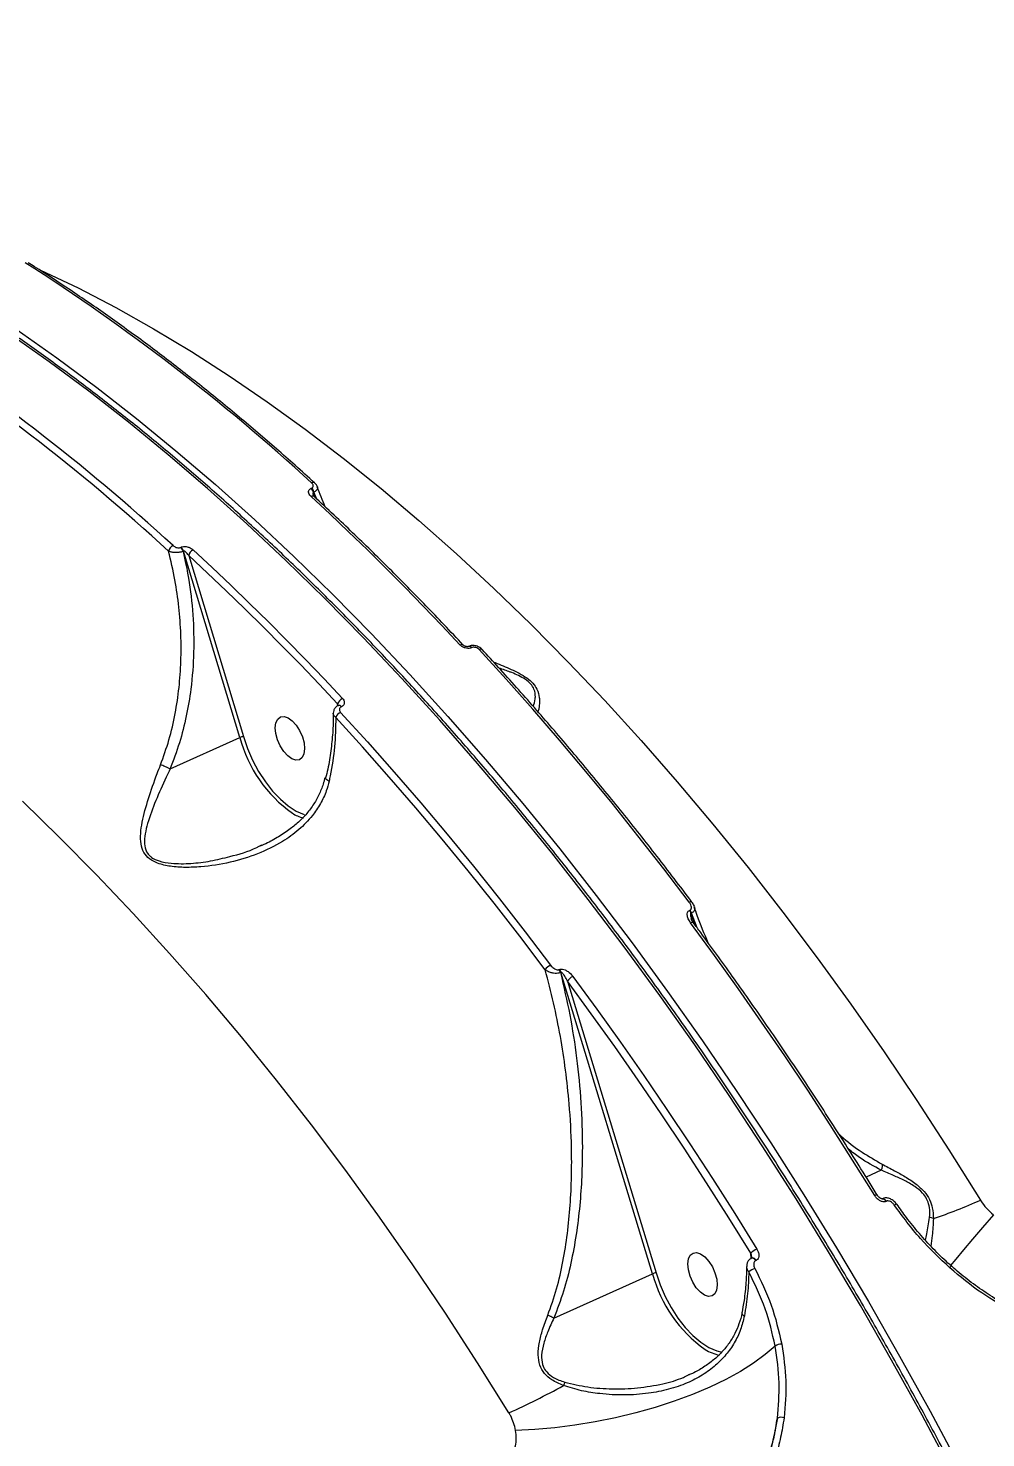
# Model space of a CAD drawing. Header units: millimetres. Extents: x -8422 to 28150, y -6982 to 5510.
# Drawn here: x 21365.9 to 21549.6, y 1409.6 to 1680.1 of the extents above; entities that cross this region are included whole.
import ezdxf

# ---------------------------------------------------------------- set-up
doc = ezdxf.new("R2010")
doc.units = ezdxf.units.MM
for name, color, linetype in [('DIKOM_ОБЪЕКТ', 7, 'Continuous'), ('DIKOM_РАЗМЕР_ЗОНА', 7, 'Continuous'), ('DIKOM_РАЗМЕР_ОБЪЕКТА', 7, 'Continuous')]:
    doc.layers.add(name, color=color, linetype=linetype)
doc.styles.add('style1', font='arial.ttf', dxfattribs={"width": 0.8})
doc.dimstyles.new('1-50', dxfattribs={"dimtxt": 300, "dimasz": 200, "dimexe": 100, "dimexo": 0, "dimgap": 100, "dimtad": 1, "dimdec": 0, "dimtxsty": 'style1', "dimcen": 0, "dimclrd": 7, "dimclre": 7, "dimadec": 1, "dimazin": 2, "dimtfac": 1, "dimtdec": 0, "dimtmove": 1, "dimatfit": 3, "dimfxl": 0, "dimlwd": 25, "dimlwe": 18, "dimarcsym": 0})

# ---------------------------------------------------------------- blocks, each defined once
blk = doc.blocks.new('*D15')
at = {"layer": 'Defpoints', "color": 0, "transparency": 16777216}
for p in [(19380.28, 3651.45), (27070.13, 3651.45), (15204.41, -3115.19)]:
    blk.add_point(p, dxfattribs=at)
at = {"layer": 'DIKOM_РАЗМЕР_ОБЪЕКТА', "color": 7, "lineweight": 18, "transparency": 16777216}
for p, q in [((19380.28, 3651.45), (27170.13, 3651.45)), ((15204.41, -3115.19), (27170.13, -3115.19))]:
    blk.add_line(p, q, dxfattribs=at)
at = {"layer": 'DIKOM_РАЗМЕР_ОБЪЕКТА', "color": 7, "lineweight": 25, "transparency": 16777216}
blk.add_line((27070.13, -2915.19), (27070.13, 3451.45), dxfattribs=at)
at = {"layer": 'DIKOM_РАЗМЕР_ОБЪЕКТА', "color": 7, "transparency": 16777216}
for points in [[(27036.8, 3451.45), (27103.47, 3451.45), (27070.13, 3651.45)], [(27036.8, -2915.19), (27103.47, -2915.19), (27070.13, -3115.19)]]:
    blk.add_solid(points, dxfattribs=at)
at = {"layer": 'DIKOM_РАЗМЕР_ОБЪЕКТА', "color": 0, "transparency": 16777216, "insert": (26816.96, -135.25), "char_height": 300, "attachment_point": 5, "rotation": 90, "style": 'style1'}
blk.add_mtext('6750', dxfattribs=at)
blk = doc.blocks.new('*D14')
at = {"layer": 'Defpoints', "color": 0, "transparency": 16777216}
for p in [(20684.73, 5148.63), (28049.7, 5148.63), (14575.76, -5055.5)]:
    blk.add_point(p, dxfattribs=at)
at = {"layer": 'DIKOM_РАЗМЕР_ЗОНА', "color": 7, "lineweight": 18, "transparency": 16777216}
for p, q in [((20684.73, 5148.63), (28149.7, 5148.63)), ((14575.76, -5055.5), (28149.7, -5055.5))]:
    blk.add_line(p, q, dxfattribs=at)
at = {"layer": 'DIKOM_РАЗМЕР_ЗОНА', "color": 7, "lineweight": 25, "transparency": 16777216}
blk.add_line((28049.7, -4855.5), (28049.7, 4948.63), dxfattribs=at)
at = {"layer": 'DIKOM_РАЗМЕР_ЗОНА', "color": 7, "transparency": 16777216}
for points in [[(28016.36, 4948.63), (28083.03, 4948.63), (28049.7, 5148.63)], [(28016.36, -4855.5), (28083.03, -4855.5), (28049.7, -5055.5)]]:
    blk.add_solid(points, dxfattribs=at)
at = {"layer": 'DIKOM_РАЗМЕР_ЗОНА', "color": 0, "transparency": 16777216, "insert": (27796.52, -63.59), "char_height": 300, "attachment_point": 5, "rotation": 90, "style": 'style1'}
blk.add_mtext('10200', dxfattribs=at)
blk = doc.blocks.new('*D13')
at = {"layer": 'Defpoints', "color": 0, "transparency": 16777216}
for p in [(10490, 1785.06), (25983.09, 460.53), (10490, -6882.5)]:
    blk.add_point(p, dxfattribs=at)
at = {"layer": 'DIKOM_РАЗМЕР_ЗОНА', "color": 7, "lineweight": 18, "transparency": 16777216}
for p, q in [((10490, 1785.06), (10490, -6982.5)), ((25983.09, 460.53), (25983.09, -6982.5))]:
    blk.add_line(p, q, dxfattribs=at)
at = {"layer": 'DIKOM_РАЗМЕР_ЗОНА', "color": 7, "lineweight": 25, "transparency": 16777216}
blk.add_line((25783.09, -6882.5), (10690, -6882.5), dxfattribs=at)
at = {"layer": 'DIKOM_РАЗМЕР_ЗОНА', "color": 7, "transparency": 16777216}
for points in [[(10690, -6849.17), (10690, -6915.83), (10490, -6882.5)], [(25783.09, -6849.17), (25783.09, -6915.83), (25983.09, -6882.5)]]:
    blk.add_solid(points, dxfattribs=at)
at = {"layer": 'DIKOM_РАЗМЕР_ЗОНА', "color": 0, "transparency": 16777216, "insert": (18236.55, -6629.33), "char_height": 300, "attachment_point": 5, "style": 'style1'}
blk.add_mtext('15500', dxfattribs=at)

msp = doc.modelspace()

# ---------------------------------------------------------------- linework, layer by layer
at = {"layer": 'DIKOM_ОБЪЕКТ', "color": 7, "linetype": 'Continuous', "lineweight": 15}
for p, q in [((21420.19, 1591.82), (21420.27, 1591.85)), ((21420.73, 1591.09), (21420.65, 1591.05)), ((21420.65, 1591.05), (21420.96, 1590.03)), ((21421.28, 1589.72), (21420.73, 1591.09)), ((21420.75, 1590.22), (21420.74, 1590.23)), ((21395.18, 1580.48), (21395.26, 1580.51)), ((21395.72, 1579.75), (21395.64, 1579.71)), ((21406.52, 1544), (21395.72, 1579.75)), ((21396.7, 1578.89), (21407.19, 1544.17)), ((21450.37, 1561.47), (21450.35, 1561.46)), ((21450.95, 1561.23), (21450.93, 1561.22)), ((21425.28, 1550.08), (21425.25, 1550.45)), ((21425.42, 1550.15), (21425.39, 1550.13)), ((21426, 1549.91), (21425.97, 1549.9)), ((21393.12, 1537.97), (21406.52, 1544)), ((21409.99, 1523.02), (21410.74, 1523.4)), ((21492.74, 1510.83), (21492.84, 1510.87)), ((21493.12, 1510.31), (21493.03, 1510.26)), ((21493.03, 1510.26), (21493.62, 1508.3)), ((21494.24, 1507.46), (21493.12, 1510.31)), ((21467.71, 1499.47), (21467.81, 1499.51)), ((21468.1, 1498.94), (21468, 1498.9)), ((21485.66, 1441.13), (21468.1, 1498.94)), ((21469.33, 1497.25), (21486.33, 1441.3)), ((21529.53, 1460.98), (21526.62, 1459.67)), ((21529.75, 1455.52), (21529.69, 1455.5)), ((21530.52, 1455.03), (21530.45, 1455)), ((21532.5, 1454.44), (21532.5, 1454.45)), ((21504.6, 1444.07), (21504.53, 1445.08)), ((21504.74, 1444.16), (21504.78, 1444.18)), ((21504.76, 1444.17), (21504.76, 1444.17)), ((21505.51, 1443.67), (21505.45, 1443.64)), ((21466.73, 1432.6), (21485.66, 1441.13)), ((21498.02, 1426.32), (21498.95, 1426.09)), ((21492.54, 1421.73), (21492.72, 1421.82))]:
    msp.add_line(p, q, dxfattribs=at)
at = {"layer": 'DIKOM_ОБЪЕКТ', "color": 7, "linetype": 'Continuous', "lineweight": 15, "flags": 128}
for points in [[(21367.86, 1633.9), (21368.31, 1633.69), (21375.49, 1630.25), (21382.7, 1626.49), (21389.95, 1622.43), (21397.21, 1618.06), (21404.48, 1613.38), (21411.77, 1608.41), (21419.05, 1603.14), (21426.32, 1597.58), (21433.59, 1591.74), (21440.83, 1585.62), (21448.04, 1579.23), (21455.22, 1572.57), (21462.36, 1565.66), (21469.46, 1558.48), (21476.49, 1551.07), (21483.47, 1543.41), (21490.39, 1535.51), (21497.22, 1527.39), (21503.98, 1519.06), (21510.66, 1510.51), (21517.24, 1501.76), (21523.72, 1492.82), (21530.1, 1483.68), (21536.37, 1474.38), (21542.52, 1464.9), (21548.55, 1455.26)], [(21543.04, 1403.27), (21537.35, 1413.97), (21531.52, 1424.55), (21525.54, 1435), (21519.43, 1445.31), (21513.19, 1455.48), (21506.83, 1465.49), (21500.34, 1475.34), (21493.75, 1485.02), (21487.04, 1494.51), (21480.24, 1503.82), (21473.33, 1512.94), (21466.34, 1521.85), (21459.26, 1530.56), (21452.1, 1539.04), (21444.87, 1547.3), (21437.58, 1555.33), (21430.22, 1563.12), (21422.81, 1570.66), (21415.35, 1577.95), (21407.85, 1584.99), (21400.31, 1591.76), (21392.74, 1598.26), (21385.15, 1604.49), (21377.55, 1610.43), (21369.93, 1616.09), (21362.31, 1621.47)], [(21363.82, 1622.2), (21371.44, 1616.84), (21379.06, 1611.18), (21386.66, 1605.23), (21394.25, 1599.01), (21401.82, 1592.51), (21409.36, 1585.74), (21416.86, 1578.7), (21424.32, 1571.41), (21431.73, 1563.87), (21439.09, 1556.08), (21446.39, 1548.06), (21453.62, 1539.8), (21460.77, 1531.32), (21467.85, 1522.62), (21474.85, 1513.71), (21481.75, 1504.59), (21488.56, 1495.28), (21495.26, 1485.78), (21501.86, 1476.11), (21508.34, 1466.26), (21514.71, 1456.25), (21520.95, 1446.08), (21527.06, 1435.77), (21533.04, 1425.32), (21538.88, 1414.74), (21544.57, 1404.05)], [(21448.79, 1561.74), (21445.25, 1565.5), (21441.7, 1569.21), (21438.14, 1572.86), (21434.57, 1576.45), (21430.98, 1579.99), (21427.38, 1583.47), (21423.78, 1586.88), (21420.17, 1590.24)], [(21397.58, 1579.99), (21401.19, 1576.63), (21404.8, 1573.21), (21408.39, 1569.74), (21411.98, 1566.2), (21415.55, 1562.61), (21419.12, 1558.95), (21422.67, 1555.25), (21426.2, 1551.48)], [(21425.25, 1550.45), (21421.72, 1554.21), (21418.18, 1557.91), (21414.63, 1561.55), (21411.06, 1565.14), (21407.49, 1568.67), (21403.9, 1572.13), (21400.3, 1575.54), (21396.7, 1578.89)], [(21452.98, 1560.88), (21452.98, 1560.88), (21452.9, 1560.93), (21452.81, 1560.96), (21452.69, 1560.96), (21452.56, 1560.93), (21452.42, 1560.87)], [(21492.69, 1512.38), (21487.8, 1518.81), (21482.87, 1525.15), (21477.89, 1531.38), (21472.87, 1537.5), (21467.81, 1543.51), (21462.71, 1549.42), (21457.58, 1555.2), (21452.42, 1560.87)], [(21418.83, 1542.95), (21418.93, 1541.83), (21418.81, 1540.87), (21418.47, 1540.15), (21417.94, 1539.73), (21417.26, 1539.65), (21416.49, 1539.9), (21415.69, 1540.48), (21414.92, 1541.33), (21414.25, 1542.38), (21413.73, 1543.55), (21413.41, 1544.75), (21413.31, 1545.87), (21413.43, 1546.83), (21413.77, 1547.55), (21414.3, 1547.97), (21414.98, 1548.05), (21415.75, 1547.8), (21416.55, 1547.22), (21417.32, 1546.37), (21417.98, 1545.32), (21418.5, 1544.15), (21418.83, 1542.95)], [(21465.08, 1499.44), (21460.2, 1505.87), (21455.28, 1512.19), (21450.31, 1518.4), (21445.3, 1524.52), (21440.25, 1530.52), (21435.17, 1536.41), (21430.05, 1542.18), (21424.9, 1547.84)], [(21425.84, 1548.82), (21431, 1543.15), (21436.13, 1537.36), (21441.23, 1531.45), (21446.28, 1525.44), (21451.3, 1519.31), (21456.28, 1513.08), (21461.22, 1506.75), (21466.1, 1500.31)], [(21407.19, 1544.17), (21407.98, 1541.88), (21408.96, 1539.64), (21410.11, 1537.5), (21411.4, 1535.51), (21412.8, 1533.71), (21414.28, 1532.15), (21415.8, 1530.86), (21417.32, 1529.87), (21418.82, 1529.22), (21418.88, 1529.2)], [(21458.12, 1414.43), (21452.09, 1424.06), (21445.94, 1433.54), (21439.67, 1442.85), (21433.3, 1451.98), (21426.81, 1460.93), (21420.23, 1469.68), (21413.56, 1478.23), (21406.8, 1486.57), (21399.96, 1494.69), (21393.05, 1502.58), (21386.07, 1510.24), (21379.03, 1517.66), (21371.94, 1524.84), (21364.8, 1531.76)], [(21493.22, 1512.42), (21493.21, 1512.43), (21493.15, 1512.47), (21493.07, 1512.48), (21492.96, 1512.47), (21492.83, 1512.43), (21492.69, 1512.38)], [(21493.5, 1508.46), (21493.5, 1508.47), (21493.45, 1508.51), (21493.36, 1508.52), (21493.25, 1508.51), (21493.12, 1508.48), (21492.97, 1508.42)], [(21528.27, 1456.13), (21524.04, 1462.93), (21519.75, 1469.66), (21515.42, 1476.32), (21511.03, 1482.9), (21506.58, 1489.4), (21502.09, 1495.83), (21497.56, 1502.16), (21492.97, 1508.42)], [(21504.53, 1445.08), (21500.31, 1451.86), (21496.04, 1458.58), (21491.71, 1465.22), (21487.34, 1471.79), (21482.91, 1478.28), (21478.43, 1484.69), (21473.9, 1491.01), (21469.33, 1497.25)], [(21470.38, 1498.15), (21474.97, 1491.9), (21479.5, 1485.56), (21483.99, 1479.14), (21488.43, 1472.63), (21492.82, 1466.05), (21497.16, 1459.39), (21501.44, 1452.66), (21505.67, 1445.85)], [(21528.76, 1456.22), (21528.76, 1456.23), (21528.71, 1456.25), (21528.64, 1456.25), (21528.54, 1456.23), (21528.41, 1456.19), (21528.27, 1456.13)], [(21529.68, 1455.49), (21529.77, 1455.51), (21529.94, 1455.49), (21530.12, 1455.38), (21530.29, 1455.22), (21530.45, 1455)], [(21529.75, 1455.52), (21529.84, 1455.54), (21530.01, 1455.52), (21530.18, 1455.41), (21530.36, 1455.25), (21530.52, 1455.03)], [(21532.5, 1454.45), (21532.49, 1454.46), (21532.45, 1454.46), (21532.38, 1454.45), (21532.28, 1454.42), (21532.17, 1454.37), (21532.03, 1454.3)], [(21551.03, 1452.45), (21548.96, 1450.01), (21547.05, 1447.76), (21545.32, 1445.73), (21543.8, 1443.93), (21542.72, 1442.65)], [(21497.97, 1440.08), (21498.07, 1438.96), (21497.95, 1438), (21497.61, 1437.28), (21497.08, 1436.86), (21496.4, 1436.78), (21495.63, 1437.03), (21494.83, 1437.61), (21494.06, 1438.45), (21493.39, 1439.51), (21492.88, 1440.68), (21492.55, 1441.87), (21492.45, 1443), (21492.57, 1443.96), (21492.91, 1444.67), (21493.44, 1445.09), (21494.12, 1445.18), (21494.89, 1444.92), (21495.69, 1444.35), (21496.46, 1443.5), (21497.13, 1442.45), (21497.64, 1441.28), (21497.97, 1440.08)], [(21504.67, 1444.13), (21504.77, 1444.16), (21504.94, 1444.13), (21505.11, 1444.03), (21505.29, 1443.86), (21505.45, 1443.64)], [(21486.33, 1441.3), (21487.12, 1439.01), (21488.1, 1436.77), (21489.25, 1434.63), (21490.54, 1432.63), (21491.94, 1430.83), (21493.42, 1429.27), (21494.94, 1427.98), (21496.47, 1427), (21497.97, 1426.34), (21498.02, 1426.32)], [(21509.18, 1427.26), (21507.28, 1425.6), (21505.05, 1423.97), (21502.51, 1422.37), (21499.69, 1420.83), (21496.62, 1419.35), (21493.32, 1417.96), (21489.84, 1416.67), (21486.19, 1415.48), (21482.43, 1414.42), (21478.58, 1413.49), (21474.68, 1412.7), (21470.78, 1412.05), (21466.91, 1411.57), (21463.11, 1411.24), (21459.41, 1411.08)]]:
    msp.add_lwpolyline(points, dxfattribs=at)
at = {"layer": 'DIKOM_ОБЪЕКТ', "color": 7, "linetype": 'Continuous', "lineweight": 15}
for centre, radius, start, end in [((21152.17, 1301.01), 396.3, 47.4268, 57.4579), ((21125.46, 1288.9), 396.44, 47.4186, 57.4474), ((21125.17, 1288.49), 395.57, 47.4187, 57.4472), ((21420.57, 1592.4), 0.54, 56.8356, 121.3573), ((21420.45, 1589.79), 0.533, 56.5037, 121.8175), ((21418.97, 1590.57), 1.75, 16.1758, 45.7714), ((21419.05, 1590.6), 1.75, 16.1679, 45.7925), ((21394.39, 1579.35), 1.61, 115.3247, 165.2431), ((21393.96, 1579.23), 1.75, 16.1787, 45.7626), ((21394.04, 1579.26), 1.75, 16.1787, 45.7626), ((21398.25, 1578.55), 1.59, 114.9391, 167.4562), ((21449.07, 1561.31), 0.514, 57.2489, 123.6552), ((21450.47, 1560.93), 0.538, 32.2461, 104.3553), ((21450.5, 1560.94), 0.544, 32.4684, 102.7348), ((21426.94, 1549.85), 1.79, 114.3223, 160.2446), ((21425.52, 1549.61), 0.544, 32.4843, 102.9522), ((21425.55, 1549.62), 0.539, 32.2489, 104.2244), ((21426.61, 1547.13), 1.86, 114.6829, 157.4357), ((21407.28, 1542.35), 1.82, 93.0024, 114.8491), ((21431.55, 1550.6), 25.88, 194.7669, 234.6896), ((21421.62, 1537.81), 9.74, 238.8545, 252.276), ((21491.23, 1509.72), 1.88, 16.8885, 36.4046), ((21491.33, 1509.76), 1.87, 16.8545, 36.4194), ((21467.1, 1498.09), 2.44, 114.1427, 146.1773), ((21466.2, 1498.35), 1.88, 16.866, 36.384), ((21466.3, 1498.4), 1.88, 16.8569, 36.4147), ((21471.35, 1495.96), 2.4, 113.7287, 147.3097), ((21512.41, 1534.12), 86.75, 288.2165, 294.6225), ((21538.39, 1449.29), 2.68, 64.8765, 81.4472), ((21507.17, 1442.43), 3.74, 113.6851, 134.9288), ((21504.77, 1443.38), 0.795, 21.38, 89.3384), ((21506.44, 1438.91), 3.44, 109.7081, 132.0566), ((21541.2, 1443.69), 2.07, 315.7875, 328.4998), ((21486.43, 1439.48), 1.82, 92.9983, 114.8484), ((21510.69, 1447.73), 25.88, 194.7669, 234.6896), ((21500.54, 1434.5), 9.25, 238.6494, 257.3032), ((21510.41, 1425.42), 2.21, 89.2147, 123.8279), ((21636.35, 1360.62), 177.86, 160.385, 160.6115), ((21394.95, 1553.55), 152.79, 294.4209, 298.8071), ((21510.33, 1411.95), 1.63, 69.9247, 116.3165)]:
    msp.add_arc(centre, radius, start, end, dxfattribs=at)
for points, knots in [([(21549.04, 1392.62), (21548.13, 1394.42), (21545.5, 1399.63), (21541.02, 1408.19), (21535.59, 1418.26), (21530.03, 1428.21), (21524.34, 1438.05), (21518.53, 1447.76), (21512.61, 1457.34), (21506.58, 1466.78), (21500.44, 1476.07), (21494.21, 1485.21), (21487.87, 1494.19), (21481.44, 1503.01), (21474.93, 1511.65), (21468.33, 1520.11), (21461.66, 1528.38), (21454.91, 1536.46), (21448.1, 1544.34), (21441.23, 1552.02), (21434.29, 1559.49), (21427.31, 1566.74), (21420.28, 1573.77), (21413.21, 1580.57), (21406.1, 1587.14), (21398.96, 1593.47), (21391.8, 1599.57), (21384.61, 1605.41), (21377.42, 1611.01), (21370.21, 1616.35), (21363, 1621.43), (21355.78, 1626.25), (21348.58, 1630.8), (21341.39, 1635.08), (21334.22, 1639.09), (21327.07, 1642.82), (21319.94, 1646.27), (21312.85, 1649.44), (21305.81, 1652.33), (21298.8, 1654.93), (21291.85, 1657.24), (21284.95, 1659.26), (21278.11, 1660.99), (21271.33, 1662.42), (21264.63, 1663.56), (21258, 1664.41), (21251.46, 1664.94), (21246.29, 1665.19), (21243.33, 1665.15), (21242.5, 1665.14)], [0, 0, 0, 0, 0.01146, 0.033232, 0.055005, 0.076778, 0.098551, 0.120324, 0.142097, 0.163871, 0.185645, 0.207419, 0.229194, 0.250968, 0.272744, 0.29452, 0.316296, 0.338072, 0.359849, 0.381627, 0.403405, 0.425184, 0.446964, 0.468744, 0.490524, 0.512305, 0.534087, 0.55587, 0.577653, 0.599437, 0.621221, 0.643005, 0.66479, 0.686576, 0.708361, 0.730146, 0.751931, 0.773716, 0.795499, 0.817281, 0.839061, 0.860839, 0.882615, 0.904387, 0.926155, 0.947918, 0.969677, 0.991429, 1, 1, 1, 1]), ([(21420.86, 1592.85), (21419.61, 1593.98), (21415.99, 1597.25), (21409.96, 1602.49), (21402.79, 1608.48), (21395.6, 1614.22), (21388.4, 1619.7), (21381.19, 1624.93), (21374.1, 1629.81), (21369.01, 1633.14), (21366.33, 1634.83), (21365.92, 1635.09)], [0, 0, 0, 0, 0.06884, 0.199648, 0.330461, 0.461279, 0.5921, 0.722925, 0.853752, 0.977696, 1, 1, 1, 1]), ([(21420.27, 1591.85), (21420.34, 1591.89), (21420.47, 1591.97), (21420.58, 1592.14), (21420.6, 1592.35), (21420.53, 1592.58), (21420.4, 1592.75), (21420.3, 1592.84), (21420.28, 1592.86)], [0, 0, 0, 0, 0.167328, 0.334457, 0.509136, 0.713054, 0.957718, 1, 1, 1, 1]), ([(21420.17, 1590.24), (21420.14, 1590.26), (21419.99, 1590.4), (21419.79, 1590.68), (21419.68, 1591.05), (21419.72, 1591.37), (21419.88, 1591.64), (21420.08, 1591.76), (21420.19, 1591.82)], [0, 0, 0, 0, 0.039232, 0.287223, 0.49518, 0.670988, 0.835278, 1, 1, 1, 1]), ([(21420.65, 1591.05), (21420.63, 1591.04), (21420.59, 1591.02), (21420.54, 1590.93), (21420.52, 1590.78), (21420.54, 1590.59), (21420.58, 1590.47), (21420.6, 1590.41)], [0, 0, 0, 0, 0.101758, 0.202125, 0.448518, 0.768592, 1, 1, 1, 1]), ([(21420.76, 1590.23), (21420.72, 1590.26), (21420.62, 1590.34), (21420.59, 1590.42), (21420.6, 1590.41), (21420.6, 1590.4)], [0, 0, 0, 0, 0.319385, 0.826907, 1, 1, 1, 1]), ([(21421.38, 1592.07), (21421.4, 1592.01), (21421.45, 1591.86), (21421.36, 1591.6), (21421.13, 1591.32), (21420.86, 1591.17), (21420.73, 1591.09)], [0, 0, 0, 0, 0.190772, 0.459569, 0.726927, 1, 1, 1, 1]), ([(21449.35, 1561.74), (21448.13, 1563.04), (21444.6, 1566.81), (21438.71, 1572.9), (21431.68, 1579.9), (21425.68, 1585.66), (21422.03, 1589.04), (21420.74, 1590.23)], [0, 0, 0, 0, 0.129323, 0.37505, 0.620788, 0.866533, 1, 1, 1, 1]), ([(21421.39, 1592.08), (21421.39, 1592.08), (21421.36, 1592.26), (21421.18, 1592.53), (21420.94, 1592.74), (21420.84, 1592.83)], [0, 0, 0, 0, 0.003943, 0.574851, 1, 1, 1, 1]), ([(21422.92, 1588.2), (21422.91, 1588.23), (21422.32, 1589.47), (21421.84, 1590.78), (21421.37, 1592.07)], [0, 0, 0, 0, 0.021516, 1, 1, 1, 1]), ([(21391.3, 1538.74), (21391.87, 1540.33), (21393.02, 1543.53), (21394.16, 1548.52), (21394.91, 1553.58), (21395.26, 1558.66), (21395.25, 1563.83), (21394.87, 1569.03), (21394.11, 1574.39), (21393.27, 1577.92), (21392.84, 1579.76)], [0, 0, 0, 0, 0.123685, 0.248896, 0.368955, 0.490744, 0.612546, 0.738057, 0.863571, 1, 1, 1, 1]), ([(21395.64, 1579.71), (21395.56, 1579.68), (21395.31, 1579.59), (21394.82, 1579.49), (21394.16, 1579.46), (21393.49, 1579.52), (21393.06, 1579.65), (21392.87, 1579.75), (21392.84, 1579.76)], [0, 0, 0, 0, 0.089195, 0.293643, 0.489608, 0.71637, 0.954596, 1, 1, 1, 1]), ([(21395.64, 1579.71), (21396.01, 1578.01), (21396.87, 1574.02), (21397.6, 1567.55), (21397.76, 1560.4), (21397.28, 1553.9), (21396.29, 1548.07), (21395.01, 1542.92), (21393.75, 1539.62), (21393.12, 1537.97)], [0, 0, 0, 0, 0.123411, 0.290338, 0.457787, 0.624612, 0.746546, 0.873294, 1, 1, 1, 1]), ([(21393.7, 1580.81), (21393.82, 1580.72), (21394.03, 1580.56), (21394.41, 1580.42), (21394.76, 1580.38), (21395.02, 1580.41), (21395.14, 1580.46), (21395.18, 1580.48)], [0, 0, 0, 0, 0.302589, 0.534705, 0.725493, 0.917131, 1, 1, 1, 1]), ([(21395.26, 1580.51), (21395.32, 1580.54), (21395.52, 1580.61), (21395.93, 1580.66), (21396.48, 1580.59), (21397.08, 1580.38), (21397.4, 1580.13), (21397.58, 1579.99)], [0, 0, 0, 0, 0.079617, 0.275728, 0.470757, 0.710533, 1, 1, 1, 1]), ([(21396.7, 1578.89), (21396.61, 1579.03), (21396.46, 1579.27), (21396.21, 1579.55), (21396.01, 1579.7), (21395.87, 1579.76), (21395.79, 1579.77), (21395.74, 1579.75), (21395.72, 1579.75)], [0, 0, 0, 0, 0.350954, 0.618235, 0.802906, 0.879351, 0.94922, 1, 1, 1, 1]), ([(21450.93, 1561.22), (21450.87, 1561.2), (21450.67, 1561.12), (21450.25, 1561.07), (21449.71, 1561.16), (21449.18, 1561.38), (21448.92, 1561.62), (21448.79, 1561.74)], [0, 0, 0, 0, 0.093123, 0.303912, 0.530239, 0.765205, 1, 1, 1, 1]), ([(21450.34, 1561.46), (21450.33, 1561.45), (21450.31, 1561.44), (21450.22, 1561.42), (21450.08, 1561.42), (21449.91, 1561.44), (21449.71, 1561.5), (21449.53, 1561.59), (21449.4, 1561.69), (21449.36, 1561.73), (21449.36, 1561.74)], [0, 0, 0, 0, 0.085253, 0.193846, 0.305333, 0.440415, 0.586678, 0.759958, 0.948299, 1, 1, 1, 1]), ([(21452.97, 1560.87), (21452.93, 1560.92), (21452.74, 1561.15), (21452.22, 1561.46), (21451.47, 1561.67), (21450.81, 1561.65), (21450.49, 1561.49), (21450.39, 1561.44)], [0, 0, 0, 0, 0.062777, 0.327465, 0.619007, 0.875534, 1, 1, 1, 1]), ([(21452.42, 1560.87), (21452.33, 1560.96), (21452.16, 1561.12), (21451.79, 1561.27), (21451.42, 1561.33), (21451.13, 1561.3), (21451, 1561.25), (21450.95, 1561.23)], [0, 0, 0, 0, 0.233692, 0.467356, 0.695567, 0.908708, 1, 1, 1, 1]), ([(21493.22, 1512.42), (21492.08, 1513.93), (21488.76, 1518.33), (21483.22, 1525.47), (21476.55, 1533.76), (21469.81, 1541.87), (21463.01, 1549.77), (21457.39, 1556.08), (21454.03, 1559.74), (21452.98, 1560.88)], [0, 0, 0, 0, 0.087977, 0.255132, 0.422294, 0.58946, 0.756628, 0.923801, 1, 1, 1, 1]), ([(21455.18, 1558.48), (21455.28, 1558.44), (21456.37, 1558), (21458.05, 1557.32), (21460.09, 1556.34), (21461.56, 1555.46), (21462.78, 1554.41), (21463.66, 1553.09), (21463.91, 1552.04), (21464.02, 1550.53), (21463.92, 1549.55), (21463.69, 1548.94), (21463.69, 1548.93)], [0, 0, 0, 0, 0.018331, 0.200331, 0.292551, 0.387688, 0.479387, 0.571002, 0.71384, 0.751987, 0.997801, 1, 1, 1, 1]), ([(21462.77, 1549.99), (21462.94, 1550.44), (21463.14, 1550.99), (21463.21, 1552.12), (21463.11, 1553.07), (21462.37, 1554.29), (21461.28, 1555.19), (21459.99, 1555.9), (21459.01, 1556.31), (21457.76, 1556.8), (21456.96, 1557.07), (21456.25, 1557.3)], [0, 0, 0, 0, 0.195706, 0.241931, 0.411043, 0.515678, 0.619899, 0.719803, 0.820358, 0.841719, 1, 1, 1, 1]), ([(21425.4, 1550.12), (21425.36, 1550.11), (21425.12, 1550.03), (21424.78, 1549.71), (21424.47, 1549.21), (21424.45, 1548.84), (21424.44, 1548.67)], [0, 0, 0, 0, 0.070793, 0.401527, 0.719286, 1, 1, 1, 1]), ([(21425.35, 1550.16), (21425.35, 1550.19), (21425.33, 1550.29), (21425.28, 1550.39), (21425.25, 1550.45)], [0, 0, 0, 0, 0.320502, 1, 1, 1, 1]), ([(21425.43, 1550.15), (21425.43, 1550.15), (21425.44, 1550.16), (21425.42, 1550.15), (21425.41, 1550.15)], [0, 0, 0, 0, 0.560971, 1, 1, 1, 1]), ([(21425.97, 1549.9), (21425.9, 1549.85), (21425.74, 1549.76), (21425.61, 1549.55), (21425.59, 1549.3), (21425.66, 1549.04), (21425.78, 1548.89), (21425.84, 1548.82)], [0, 0, 0, 0, 0.195127, 0.390071, 0.59325, 0.811089, 1, 1, 1, 1]), ([(21426.2, 1551.48), (21426.29, 1551.38), (21426.46, 1551.16), (21426.57, 1550.78), (21426.53, 1550.42), (21426.35, 1550.11), (21426.12, 1549.98), (21426, 1549.91)], [0, 0, 0, 0, 0.189043, 0.404524, 0.606848, 0.803364, 1, 1, 1, 1]), ([(21424.42, 1548.66), (21424.42, 1548.55), (21424.47, 1547.33), (21424.34, 1544.93), (21424, 1541.46), (21423.54, 1538.55), (21423.11, 1536.8), (21422.97, 1536.24)], [0, 0, 0, 0, 0.029171, 0.308145, 0.587487, 0.866622, 1, 1, 1, 1]), ([(21424.9, 1547.84), (21424.87, 1545.98), (21424.81, 1542.33), (21424.17, 1538.18), (21423.7, 1535.97), (21423.63, 1535.62)], [0, 0, 0, 0, 0.466533, 0.915013, 1, 1, 1, 1]), ([(21424.9, 1547.84), (21424.79, 1547.95), (21424.55, 1548.18), (21424.41, 1548.48), (21424.44, 1548.64), (21424.44, 1548.66)], [0, 0, 0, 0, 0.425956, 0.919268, 1, 1, 1, 1]), ([(21423.63, 1535.62), (21423.46, 1535), (21423.06, 1533.5), (21422.02, 1531.26), (21420.3, 1528.71), (21417.87, 1526.22), (21414.36, 1523.71), (21409.92, 1521.55), (21404.63, 1519.94), (21399.94, 1519.2), (21396.09, 1519.03), (21393.29, 1519.21), (21390.92, 1519.73), (21389.12, 1520.64), (21387.97, 1521.94), (21387.46, 1523.66), (21387.45, 1525.62), (21387.88, 1528.51), (21388.94, 1532.3), (21390.23, 1536), (21391.08, 1538.18), (21391.3, 1538.74)], [0, 0, 0, 0, 0.031147, 0.075385, 0.120736, 0.182116, 0.245388, 0.33026, 0.41761, 0.506578, 0.55238, 0.598099, 0.638397, 0.667093, 0.696204, 0.728673, 0.766813, 0.805986, 0.887765, 0.971247, 1, 1, 1, 1]), ([(21393.12, 1537.97), (21392.87, 1537.43), (21391.9, 1535.38), (21390.33, 1531.87), (21389.01, 1528.28), (21388.3, 1525.54), (21388.13, 1523.71), (21388.46, 1522.18), (21389.12, 1521.36), (21389.92, 1520.74), (21391.21, 1520.16), (21393.8, 1519.76), (21397.14, 1519.77), (21400.91, 1520.26), (21405.14, 1521.28), (21408.23, 1522.12), (21409.91, 1522.98), (21409.99, 1523.02)], [0, 0, 0, 0, 0.043812, 0.168889, 0.293865, 0.350806, 0.407458, 0.452986, 0.486323, 0.492903, 0.532816, 0.590963, 0.681126, 0.77189, 0.862527, 0.993535, 1, 1, 1, 1]), ([(21393.12, 1537.97), (21392.94, 1538.07), (21392.59, 1538.26), (21392, 1538.51), (21391.57, 1538.66), (21391.36, 1538.72), (21391.3, 1538.74)], [0, 0, 0, 0, 0.325283, 0.650528, 0.892592, 1, 1, 1, 1]), ([(21393.12, 1537.97), (21393.12, 1537.97), (21393.12, 1537.97), (21393.12, 1537.97), (21393.12, 1537.97), (21393.12, 1537.97)], [0, 0, 0, 0, 0.287667, 0.679576, 1, 1, 1, 1]), ([(21422.81, 1536.28), (21422.76, 1536.06), (21422.56, 1535.09), (21421.92, 1533.48), (21420.89, 1531.46), (21419.56, 1529.59), (21417.99, 1527.93), (21416.11, 1526.37), (21413.95, 1524.92), (21411.87, 1523.77), (21410.5, 1523.21), (21410, 1523.01)], [0, 0, 0, 0, 0.035913, 0.15303, 0.273592, 0.395692, 0.516574, 0.636795, 0.77531, 0.919444, 1, 1, 1, 1]), ([(21423.63, 1535.62), (21423.61, 1535.63), (21423.44, 1535.71), (21423.18, 1535.89), (21422.98, 1536.1), (21423.01, 1536.2), (21423.02, 1536.24)], [0, 0, 0, 0, 0.048767, 0.393724, 0.764984, 1, 1, 1, 1]), ([(21492.84, 1510.87), (21492.89, 1510.91), (21493.01, 1510.98), (21493.1, 1511.18), (21493.12, 1511.49), (21493, 1511.92), (21492.8, 1512.22), (21492.69, 1512.38)], [0, 0, 0, 0, 0.119036, 0.237443, 0.412344, 0.691039, 1, 1, 1, 1]), ([(21493.69, 1511.55), (21493.69, 1511.57), (21493.62, 1511.83), (21493.46, 1512.13), (21493.25, 1512.37), (21493.21, 1512.41)], [0, 0, 0, 0, 0.062836, 0.82154, 1, 1, 1, 1]), ([(21492.97, 1508.42), (21492.81, 1508.67), (21492.49, 1509.16), (21492.29, 1509.86), (21492.33, 1510.35), (21492.48, 1510.67), (21492.65, 1510.78), (21492.74, 1510.83)], [0, 0, 0, 0, 0.308905, 0.592348, 0.769751, 0.884508, 1, 1, 1, 1]), ([(21493.03, 1510.26), (21493.01, 1510.25), (21492.99, 1510.24), (21492.96, 1510.17), (21492.93, 1510), (21492.97, 1509.65), (21493.08, 1509.36), (21493.16, 1509.18)], [0, 0, 0, 0, 0.043503, 0.097021, 0.194491, 0.510041, 1, 1, 1, 1]), ([(21493.52, 1508.47), (21493.47, 1508.53), (21493.28, 1508.75), (21493.14, 1509.05), (21493.1, 1509.23), (21493.09, 1509.25)], [0, 0, 0, 0, 0.210143, 0.902654, 1, 1, 1, 1]), ([(21493.68, 1511.52), (21493.72, 1511.39), (21493.81, 1511.14), (21493.68, 1510.79), (21493.46, 1510.5), (21493.24, 1510.37), (21493.12, 1510.31)], [0, 0, 0, 0, 0.282631, 0.567157, 0.77761, 1, 1, 1, 1]), ([(21496.34, 1504.59), (21495.61, 1506.32), (21494.65, 1508.59), (21493.85, 1510.95), (21493.66, 1511.51)], [0, 0, 0, 0, 0.7628, 1, 1, 1, 1]), ([(21528.76, 1456.22), (21527.72, 1457.9), (21524.71, 1462.78), (21519.64, 1470.74), (21513.52, 1480.06), (21507.3, 1489.23), (21501.09, 1498.08), (21496.47, 1504.45), (21493.97, 1507.84), (21493.5, 1508.46)], [0, 0, 0, 0, 0.09252, 0.268301, 0.444087, 0.619876, 0.795668, 0.962213, 1, 1, 1, 1]), ([(21465.57, 1433.16), (21466.16, 1434.83), (21467.35, 1438.18), (21468.53, 1443.46), (21469.38, 1448.83), (21470.09, 1456.12), (21470.26, 1464.43), (21469.79, 1473.1), (21469.02, 1480.2), (21468.02, 1486.68), (21466.74, 1493.11), (21465.63, 1497.33), (21465.08, 1499.44)], [0, 0, 0, 0, 0.080302, 0.161566, 0.242142, 0.322739, 0.486605, 0.610398, 0.70721, 0.804025, 0.902014, 1, 1, 1, 1]), ([(21468, 1498.9), (21467.9, 1498.86), (21467.67, 1498.78), (21467.23, 1498.73), (21466.68, 1498.76), (21466, 1498.92), (21465.46, 1499.16), (21465.17, 1499.38), (21465.08, 1499.44)], [0, 0, 0, 0, 0.11326, 0.247088, 0.420403, 0.607368, 0.880116, 1, 1, 1, 1]), ([(21466.1, 1500.31), (21466.29, 1500.1), (21466.55, 1499.8), (21467.01, 1499.53), (21467.31, 1499.43), (21467.55, 1499.41), (21467.66, 1499.45), (21467.71, 1499.47)], [0, 0, 0, 0, 0.437098, 0.628864, 0.790854, 0.906034, 1, 1, 1, 1]), ([(21468, 1498.9), (21468.63, 1496.2), (21469.89, 1490.8), (21471.18, 1482.45), (21472.01, 1473.95), (21472.32, 1464.51), (21471.96, 1456.04), (21471.07, 1448.63), (21470.05, 1443.13), (21468.69, 1437.72), (21467.38, 1434.31), (21466.73, 1432.6)], [0, 0, 0, 0, 0.124576, 0.249156, 0.376417, 0.503665, 0.667722, 0.751085, 0.834426, 0.916783, 1, 1, 1, 1]), ([(21467.81, 1499.51), (21467.89, 1499.54), (21468.08, 1499.6), (21468.46, 1499.57), (21468.94, 1499.41), (21469.62, 1499), (21470.09, 1498.54), (21470.35, 1498.2), (21470.38, 1498.15)], [0, 0, 0, 0, 0.09279, 0.206152, 0.369287, 0.572423, 0.94714, 1, 1, 1, 1]), ([(21469.33, 1497.25), (21469.17, 1497.58), (21468.94, 1498.06), (21468.58, 1498.58), (21468.37, 1498.83), (21468.22, 1498.94), (21468.14, 1498.95), (21468.11, 1498.95), (21468.1, 1498.94), (21468.1, 1498.94)], [0, 0, 0, 0, 0.502852, 0.721961, 0.872228, 0.951536, 0.975794, 0.99617, 1, 1, 1, 1]), ([(21521.38, 1467.96), (21521.51, 1467.84), (21522.91, 1466.53), (21525.65, 1464.47), (21528.4, 1462.88), (21529.69, 1462.14)], [0, 0, 0, 0, 0.051809, 0.552945, 1, 1, 1, 1]), ([(21529.53, 1460.98), (21528.12, 1461.74), (21525.95, 1462.9), (21523.95, 1464.47), (21523.25, 1465.02)], [0, 0, 0, 0, 0.646532, 1, 1, 1, 1]), ([(21529.69, 1462.14), (21529.69, 1462.11), (21529.71, 1461.94), (21529.7, 1461.57), (21529.59, 1461.19), (21529.53, 1460.98)], [0, 0, 0, 0, 0.092697, 0.497816, 1, 1, 1, 1]), ([(21529.53, 1460.98), (21529.53, 1460.98), (21529.53, 1460.98), (21529.53, 1460.98), (21529.53, 1460.98), (21529.53, 1460.98)], [0, 0, 0, 0, 0.415934, 0.772385, 1, 1, 1, 1]), ([(21538.79, 1451.94), (21538.82, 1452.55), (21538.89, 1453.59), (21538.47, 1455.15), (21537.88, 1456.09), (21537.09, 1457), (21535.84, 1458), (21533.94, 1459.05), (21531.76, 1460.05), (21530.31, 1460.65), (21529.53, 1460.98)], [0, 0, 0, 0, 0.150416, 0.25793, 0.342099, 0.365583, 0.490543, 0.647042, 0.807912, 1, 1, 1, 1]), ([(21529.69, 1462.14), (21530.48, 1461.73), (21531.93, 1460.98), (21534.14, 1459.75), (21536.1, 1458.47), (21537.77, 1456.99), (21538.86, 1455.36), (21539.45, 1453.54), (21539.5, 1452.38), (21539.53, 1451.72)], [0, 0, 0, 0, 0.184, 0.338411, 0.495619, 0.624164, 0.737452, 0.849208, 1, 1, 1, 1]), ([(21530.45, 1455), (21530.33, 1454.96), (21530.1, 1454.89), (21529.66, 1454.95), (21529.14, 1455.18), (21528.64, 1455.59), (21528.38, 1455.96), (21528.27, 1456.13)], [0, 0, 0, 0, 0.152257, 0.304038, 0.508021, 0.773222, 1, 1, 1, 1]), ([(21529.69, 1455.49), (21529.69, 1455.5), (21529.7, 1455.5), (21529.68, 1455.49), (21529.62, 1455.5), (21529.53, 1455.53), (21529.39, 1455.59), (21529.19, 1455.72), (21528.95, 1455.94), (21528.83, 1456.13), (21528.77, 1456.23)], [0, 0, 0, 0, 0.026933, 0.088639, 0.154282, 0.228025, 0.332085, 0.495975, 0.748698, 1, 1, 1, 1]), ([(21532.49, 1454.44), (21532.44, 1454.52), (21532.22, 1454.86), (21531.69, 1455.3), (21530.97, 1455.63), (21530.31, 1455.71), (21529.93, 1455.58), (21529.75, 1455.52)], [0, 0, 0, 0, 0.083044, 0.38044, 0.618633, 0.824105, 1, 1, 1, 1]), ([(21532.03, 1454.3), (21531.93, 1454.43), (21531.72, 1454.7), (21531.34, 1454.96), (21530.98, 1455.08), (21530.7, 1455.1), (21530.57, 1455.05), (21530.52, 1455.03)], [0, 0, 0, 0, 0.271793, 0.538839, 0.737588, 0.896639, 1, 1, 1, 1]), ([(21548.55, 1455.26), (21548.58, 1455.21), (21548.92, 1454.67), (21549.67, 1453.66), (21550.57, 1452.85), (21551.03, 1452.45)], [0, 0, 0, 0, 0.046828, 0.514289, 1, 1, 1, 1]), ([(21542.68, 1442.25), (21540.74, 1444.08), (21536.8, 1447.8), (21533.64, 1452.11), (21532.03, 1454.3)], [0, 0, 0, 0, 0.493761, 1, 1, 1, 1]), ([(21542.97, 1442.63), (21542.76, 1442.81), (21541.54, 1443.84), (21539.47, 1445.9), (21536.8, 1448.81), (21534.46, 1451.67), (21533.12, 1453.6), (21532.52, 1454.46)], [0, 0, 0, 0, 0.053588, 0.300962, 0.549825, 0.800086, 1, 1, 1, 1]), ([(21537.98, 1447.58), (21538.07, 1447.97), (21538.4, 1449.23), (21538.63, 1450.83), (21538.79, 1451.94)], [0, 0, 0, 0, 0.308697, 1, 1, 1, 1]), ([(21539.53, 1451.72), (21539.47, 1450.58), (21539.38, 1448.61), (21539.14, 1447.08), (21539.03, 1446.43)], [0, 0, 0, 0, 0.57463, 1, 1, 1, 1]), ([(21504.68, 1444.28), (21504.67, 1444.41), (21504.64, 1444.68), (21504.57, 1444.94), (21504.53, 1445.08)], [0, 0, 0, 0, 0.478689, 1, 1, 1, 1]), ([(21504.68, 1444.28), (21504.68, 1444.27), (21504.7, 1444.2), (21504.69, 1444.16), (21504.68, 1444.14)], [0, 0, 0, 0, 0.192861, 1, 1, 1, 1]), ([(21505.67, 1445.85), (21505.77, 1445.68), (21505.97, 1445.29), (21506.08, 1444.7), (21506.01, 1444.21), (21505.82, 1443.86), (21505.61, 1443.73), (21505.51, 1443.67)], [0, 0, 0, 0, 0.226779, 0.49198, 0.69594, 0.847705, 1, 1, 1, 1]), ([(21503.7, 1442.52), (21503.67, 1441.49), (21503.62, 1439.35), (21503.3, 1436.36), (21502.93, 1434.4), (21502.78, 1433.6)], [0, 0, 0, 0, 0.35427, 0.735639, 1, 1, 1, 1]), ([(21504.13, 1441.47), (21504.08, 1440.09), (21503.98, 1437.33), (21503.51, 1434.48), (21503.28, 1433.05)], [0, 0, 0, 0, 0.497318, 1, 1, 1, 1]), ([(21504.68, 1444.12), (21504.55, 1444.05), (21504.24, 1443.9), (21503.92, 1443.47), (21503.73, 1442.98), (21503.72, 1442.66), (21503.72, 1442.52)], [0, 0, 0, 0, 0.224885, 0.510975, 0.789385, 1, 1, 1, 1]), ([(21504.13, 1441.47), (21504, 1441.66), (21503.75, 1442), (21503.73, 1442.36), (21503.73, 1442.52)], [0, 0, 0, 0, 0.550723, 1, 1, 1, 1]), ([(21509.18, 1427.26), (21508.63, 1429.66), (21507.52, 1434.52), (21505.27, 1439.13), (21504.13, 1441.47)], [0, 0, 0, 0, 0.493739, 1, 1, 1, 1]), ([(21505.45, 1443.64), (21505.4, 1443.62), (21505.28, 1443.55), (21505.13, 1443.35), (21505.05, 1443.02), (21505.08, 1442.6), (21505.21, 1442.3), (21505.28, 1442.15)], [0, 0, 0, 0, 0.103404, 0.262433, 0.461152, 0.728196, 1, 1, 1, 1]), ([(21505.28, 1442.15), (21506.41, 1439.83), (21508.71, 1435.12), (21509.86, 1430.15), (21510.44, 1427.63)], [0, 0, 0, 0, 0.493792, 1, 1, 1, 1]), ([(21555.25, 1433.57), (21553.06, 1434.79), (21548.64, 1437.27), (21544.68, 1440.58), (21542.68, 1442.25)], [0, 0, 0, 0, 0.494176, 1, 1, 1, 1]), ([(21555.32, 1434.13), (21554.81, 1434.39), (21553.15, 1435.23), (21550.42, 1436.9), (21547.18, 1439.15), (21544.7, 1441.07), (21543.35, 1442.3), (21542.98, 1442.63)], [0, 0, 0, 0, 0.116333, 0.377984, 0.639648, 0.901058, 1, 1, 1, 1]), ([(21502.8, 1433.6), (21502.8, 1433.58), (21502.7, 1432.86), (21502.26, 1431.51), (21501.46, 1429.58), (21500.36, 1427.76), (21498.99, 1426.07), (21497.36, 1424.52), (21495.46, 1423.16), (21493.84, 1422.21), (21492.82, 1421.8), (21492.56, 1421.7)], [0, 0, 0, 0, 0.004158, 0.127271, 0.253415, 0.385002, 0.520063, 0.658848, 0.802903, 0.950809, 1, 1, 1, 1]), ([(21502.83, 1433.6), (21502.82, 1433.55), (21502.8, 1433.43), (21502.98, 1433.24), (21503.18, 1433.1), (21503.26, 1433.06), (21503.28, 1433.05)], [0, 0, 0, 0, 0.300326, 0.735864, 0.951544, 1, 1, 1, 1]), ([(21468.58, 1419.66), (21467.81, 1419.99), (21466.47, 1420.57), (21464.87, 1421.93), (21463.93, 1423.63), (21463.65, 1425.72), (21463.93, 1428.01), (21464.58, 1430.53), (21465.23, 1432.24), (21465.57, 1433.16)], [0, 0, 0, 0, 0.150796, 0.262549, 0.375836, 0.504377, 0.658115, 0.816004, 1, 1, 1, 1]), ([(21466.73, 1432.6), (21466.33, 1431.73), (21465.59, 1430.16), (21464.76, 1427.81), (21464.31, 1425.7), (21464.43, 1423.87), (21464.95, 1422.79), (21465.63, 1421.94), (21466.81, 1421.02), (21468.08, 1420.58), (21468.81, 1420.33)], [0, 0, 0, 0, 0.192084, 0.349369, 0.509446, 0.634404, 0.718624, 0.742066, 0.849583, 1, 1, 1, 1]), ([(21466.73, 1432.6), (21466.55, 1432.7), (21466.23, 1432.88), (21465.82, 1433.06), (21465.61, 1433.14), (21465.57, 1433.16)], [0, 0, 0, 0, 0.49944, 0.907302, 1, 1, 1, 1]), ([(21466.73, 1432.6), (21466.73, 1432.6), (21466.73, 1432.6), (21466.73, 1432.6), (21466.73, 1432.6), (21466.73, 1432.6)], [0, 0, 0, 0, 0.291851, 0.673298, 1, 1, 1, 1]), ([(21503.28, 1433.05), (21503.06, 1432.15), (21502.61, 1430.33), (21501.39, 1427.83), (21499.79, 1425.53), (21497.73, 1423.44), (21495.24, 1421.61), (21492.22, 1420.05), (21488.75, 1418.87), (21484.72, 1418.08), (21480.29, 1417.77), (21475.97, 1418.01), (21472.02, 1418.6), (21469.73, 1419.31), (21468.58, 1419.66)], [0, 0, 0, 0, 0.066889, 0.135575, 0.20554, 0.277116, 0.356057, 0.436729, 0.528018, 0.62126, 0.728001, 0.8371, 0.917983, 1, 1, 1, 1]), ([(21509.6, 1413.42), (21509.8, 1415.67), (21510.21, 1420.23), (21509.52, 1424.89), (21509.18, 1427.26)], [0, 0, 0, 0, 0.494166, 1, 1, 1, 1]), ([(21510.44, 1427.63), (21510.79, 1425.27), (21511.5, 1420.5), (21511.09, 1415.84), (21510.89, 1413.49)], [0, 0, 0, 0, 0.494172, 1, 1, 1, 1]), ([(21468.81, 1420.33), (21470.29, 1419.98), (21473.28, 1419.26), (21478, 1418.98), (21482.84, 1419.12), (21487.42, 1419.91), (21490.7, 1420.79), (21492.22, 1421.56), (21492.54, 1421.73)], [0, 0, 0, 0, 0.185233, 0.374747, 0.5747, 0.7791, 0.953362, 1, 1, 1, 1]), ([(21459.41, 1411.08), (21459.16, 1412.02), (21458.89, 1413.07), (21458.3, 1414.14), (21458.18, 1414.33), (21458.12, 1414.43)], [0, 0, 0, 0, 0.821765, 0.907875, 1, 1, 1, 1]), ([(21509.6, 1413.42), (21509.31, 1411.79), (21508.71, 1408.51), (21507.18, 1404.01), (21505.3, 1399.86), (21503.75, 1397.42), (21502.97, 1396.2)], [0, 0, 0, 0, 0.25985, 0.52284, 0.760227, 1, 1, 1, 1]), ([(21503.21, 1396.35), (21504.45, 1398.39), (21506.32, 1401.48), (21508.02, 1406.1), (21509.02, 1409.7), (21509.41, 1412.19), (21509.6, 1413.42)], [0, 0, 0, 0, 0.39517, 0.598669, 0.802168, 1, 1, 1, 1]), ([(21510.89, 1413.49), (21510.69, 1412.23), (21510.3, 1409.73), (21509.31, 1406.11), (21508.01, 1402.6), (21506.39, 1399.21), (21505.04, 1397.1), (21504.37, 1396.05)], [0, 0, 0, 0, 0.197836, 0.395501, 0.593169, 0.796585, 1, 1, 1, 1]), ([(21455.08, 1402.96), (21455.9, 1403.43), (21457.52, 1404.37), (21459.05, 1406.7), (21459.64, 1409.04), (21459.47, 1410.54), (21459.41, 1411.08)], [0, 0, 0, 0, 0.288566, 0.571628, 0.847037, 1, 1, 1, 1])]:
    msp.add_open_spline(points, degree=3, knots=knots, dxfattribs=at)

# ---------------------------------------------------------------- dimensions: what is measured, and where the dimension line sits
at = {"layer": 'DIKOM_РАЗМЕР_ЗОНА'}
dim = msp.add_linear_dim(base=(28049.7, 5148.63), p1=(14575.76, -5055.5), p2=(20684.73, 5148.63), angle=270, text='10200', dimstyle='1-50', override={"dimscale": 1, "dimtix": 0, "dimtofl": 1, "dimtmove": 1, "dimatfit": 3}, dxfattribs=at)
dim.commit()
dim.dimension.update_dxf_attribs({"geometry": '*D14', "text_midpoint": (28049.7, -63.59), "dimtype": 160})
dim = msp.add_linear_dim(base=(10490, -6882.5), p1=(25983.09, 460.53), p2=(10490, 1785.06), angle=180, text='15500', dimstyle='1-50', dxfattribs=at)
dim.commit()
dim.dimension.update_dxf_attribs({"geometry": '*D13', "text_midpoint": (18236.55, -6882.5), "dimtype": 160})
at = {"layer": 'DIKOM_РАЗМЕР_ОБЪЕКТА'}
dim = msp.add_linear_dim(base=(27070.13, 3651.45), p1=(15204.41, -3115.19), p2=(19380.28, 3651.45), angle=270, text='6750', dimstyle='1-50', override={"dimscale": 1, "dimtix": 0, "dimtofl": 1, "dimtmove": 1, "dimatfit": 3}, dxfattribs=at)
dim.commit()
dim.dimension.update_dxf_attribs({"geometry": '*D15', "text_midpoint": (27070.13, -135.25), "dimtype": 160})

doc.saveas('drawing.dxf')
